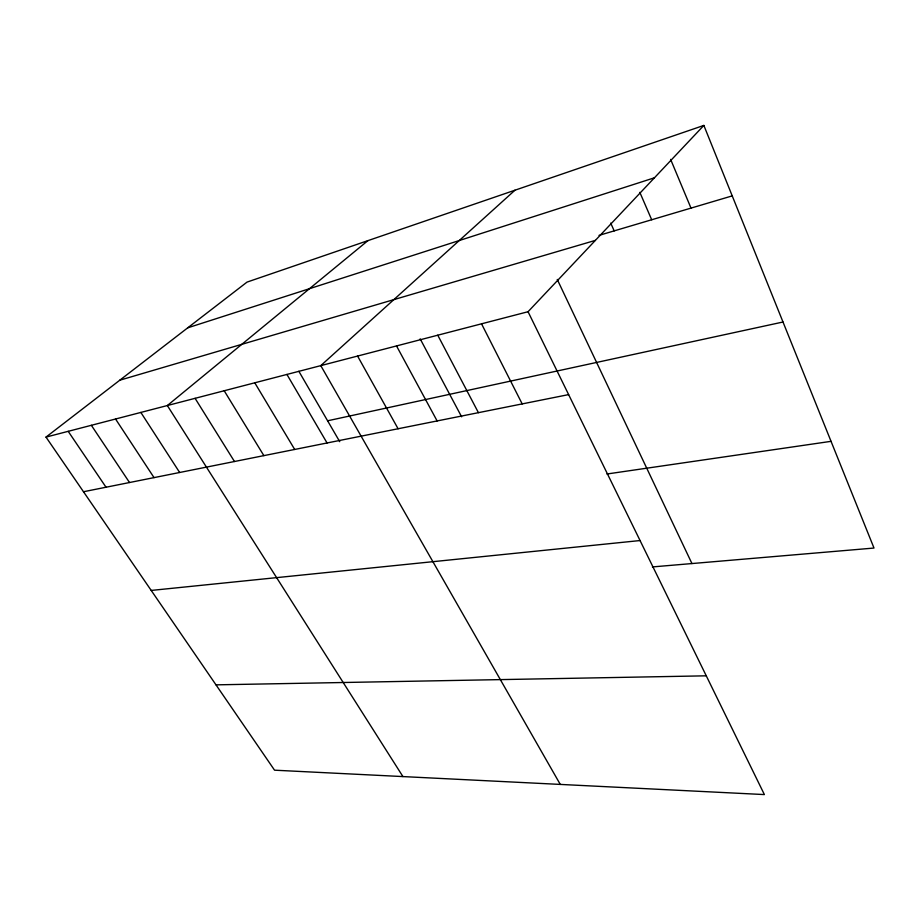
<?xml version="1.0" encoding="UTF-8"?>
<svg xmlns="http://www.w3.org/2000/svg" width="920" height="920" viewBox="0 0 920 920"><rect width="100%" height="100%" fill="white"/><g stroke="black" fill="none" stroke-linecap="round" stroke-linejoin="round"><path stroke-width="1.38" d="M528.057 311.719L764.394 794.581L274.551 770.189L46 437.103L528.057 311.719L703.857 125.419L874 548.044L652.418 566.927M514.958 190.21L320.781 365.631L560.28 784.415M367.931 240.637L167.336 405.547L402.937 776.583M46 437.103L247.043 282.095L703.857 125.419M187.749 327.819L654.442 177.79M599.035 235.37L732.216 195.891M119.795 380.202L595.366 240.384M327.6 420.796L783 322.011M83.501 491.74L568.629 394.611M606.912 474.007L831.036 441.335M151.214 590.433L640.056 540.546M216.005 684.848L706.272 675.82M68.195 431.33L106.03 487.232M91.356 425.304L129.513 482.528M115.552 419.014L154.031 477.618M140.852 412.424L179.653 472.489M195.086 398.325L234.473 461.518M224.192 390.747L263.867 455.63M254.771 382.8L294.688 449.454M286.925 374.44L327.06 442.98M298.85 371.289L339.733 441.68M357.581 356.063L398.084 428.754M396.52 345.931L437.126 420.946M420.164 338.836L461.621 416.806M437.759 335.202L478.423 412.666M481.528 323.817L522.192 403.914M557.255 279.438L691.943 563.558M610.719 223.111L614.192 230.886M639.837 192.349L651.693 219.765M670.634 159.39L691 208.115"/></g></svg>
